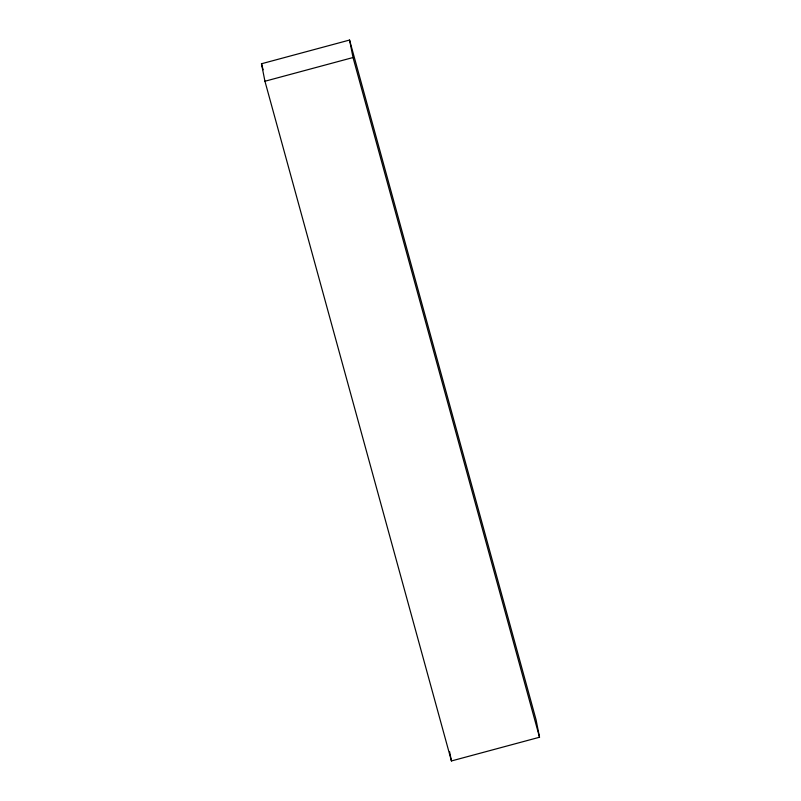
<?xml version="1.0" encoding="UTF-8"?>
<svg xmlns="http://www.w3.org/2000/svg" width="801" height="801" viewBox="0 0 801 801"><rect width="100%" height="100%" fill="white"/><g stroke="black" fill="none" stroke-linecap="round" stroke-linejoin="round"><path stroke-width="1.2" d="M261.476 63.76L349.566 40.05L536.059 719.759L539.524 737.24L451.434 760.95L264.941 81.241L261.476 63.76L263.129 69.777M264.941 81.241L353.031 57.532L349.566 40.05M353.031 57.532L539.524 737.24M449.581 751.628L451.434 760.95"/></g></svg>
